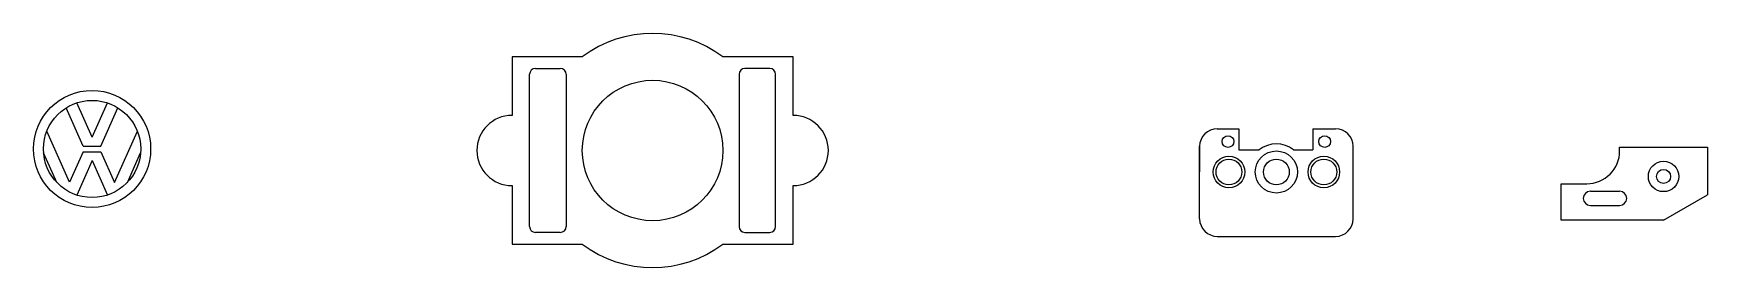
# Model space of a CAD drawing. Header units: millimetres. Extents: x 1568 to 31342, y 459 to 4403.
# Drawn here: x 7263 to 8692, y 2618 to 2818 of the extents above; entities that cross this region are included whole.
import ezdxf

# ---------------------------------------------------------------- set-up
doc = ezdxf.new("R2010")
doc.units = ezdxf.units.MM
doc.header["$LTSCALE"] = 0.5

msp = doc.modelspace()

# ---------------------------------------------------------------- linework, layer by layer
for p, q in [((7671.397, 2798.234), (7671.397, 2748.234)), ((7731.397, 2798.234), (7671.397, 2798.234)), ((7691.397, 2788.311), (7712.63, 2788.311)), ((7911.397, 2798.234), (7851.397, 2798.234)), ((7891.397, 2788.311), (7870.165, 2788.311)), ((7911.397, 2748.234), (7911.397, 2798.234)), ((7686.397, 2653.234), (7686.397, 2783.311)), ((7717.63, 2783.311), (7717.63, 2653.234)), ((7865.165, 2783.311), (7865.165, 2653.234)), ((7896.397, 2653.234), (7896.397, 2783.311)), ((7312.975, 2729.552), (7299.892, 2758.936)), ((7312.975, 2729.552), (7326.058, 2758.936)), ((7305.368, 2722.052), (7290.849, 2754.661)), ((7320.582, 2722.052), (7335.101, 2754.661)), ((7293.794, 2691.056), (7274.35, 2734.728)), ((7332.17, 2691.025), (7351.613, 2734.696)), ((8273.28, 2736.868), (8291.78, 2736.868)), ((8291.78, 2736.868), (8291.78, 2718.868)), ((8354.78, 2736.868), (8374.28, 2736.868)), ((8354.78, 2736.868), (8354.78, 2718.868)), ((7282.834, 2691.025), (7271.607, 2716.24)), ((7305.368, 2717.052), (7293.794, 2691.056)), ((7305.368, 2722.052), (7320.582, 2722.052)), ((7305.368, 2717.052), (7320.582, 2717.052)), ((7320.582, 2717.052), (7332.17, 2691.025)), ((7343.116, 2691.025), (7354.343, 2716.24)), ((8258.28, 2659.868), (8258.28, 2721.868)), ((8258.28, 2721.868), (8258.28, 2699.868)), ((8291.78, 2718.868), (8309.117, 2718.868)), ((8338.443, 2718.868), (8354.78, 2718.868)), ((8389.28, 2659.868), (8389.28, 2721.868)), ((8616.754, 2717.841), (8616.754, 2721.104)), ((7312.975, 2709.552), (7299.892, 2680.168)), ((7312.975, 2709.552), (7326.058, 2680.168)), ((7671.397, 2688.234), (7671.397, 2638.234)), ((7911.397, 2638.234), (7911.397, 2688.234)), ((8566.754, 2689.854), (8588.738, 2689.841)), ((8591.754, 2683.354), (8616.754, 2683.354)), ((8654.254, 2658.604), (8691.754, 2680.255)), ((8591.754, 2671.354), (8616.754, 2671.354)), ((7712.63, 2648.234), (7691.397, 2648.234)), ((7870.165, 2648.234), (7891.397, 2648.234)), ((8273.28, 2644.868), (8374.28, 2644.868)), ((7671.397, 2638.234), (7731.397, 2638.234)), ((7851.397, 2638.234), (7911.397, 2638.234))]:
    msp.add_line(p, q)
for points in [[(8616.754, 2721.104), (8691.754, 2721.104), (8691.754, 2680.255)], [(8654.254, 2658.604), (8566.754, 2658.604), (8566.754, 2689.854)]]:
    msp.add_lwpolyline(points)
for centre, radius in [((7791.397, 2718.234), 60), ((7312.975, 2719.552), 50), ((7312.975, 2719.552), 41.5), ((8282.53, 2725.868), 5), ((8365.03, 2725.868), 5), ((8323.78, 2699.868), 18), ((8283.28, 2699.868), 13.5), ((8283.28, 2699.868), 11), ((8323.78, 2699.868), 11), ((8364.28, 2699.868), 13.5), ((8364.28, 2699.868), 11), ((8654.254, 2696.074), 13), ((8654.254, 2696.074), 6)]:
    msp.add_circle(centre, radius)
for centre, radius, start, end in [((7791.397, 2718.234), 100, 53.130102, 126.869898), ((7691.397, 2783.311), 5, 90, 180), ((7712.63, 2783.311), 5, 0, 90), ((7870.165, 2783.311), 5, 90, 180), ((7891.397, 2783.311), 5, 0, 90), ((7671.397, 2718.234), 30, 90, 270), ((7911.397, 2718.234), 30, 270, 90), ((8273.28, 2721.868), 15, 90, 180), ((8374.28, 2721.868), 15, 0, 90), ((8323.78, 2699.868), 24, 52.341538, 127.658462), ((8588.754, 2717.841), 28, 269.967022, 0), ((8591.754, 2677.354), 6, 90, 270), ((8616.754, 2677.354), 6, 270, 90), ((8273.28, 2659.868), 15, 180, 270), ((8374.28, 2659.868), 15, 270, 0), ((7691.397, 2653.234), 5, 180, 270), ((7712.63, 2653.234), 5, 270, 0), ((7870.165, 2653.234), 5, 180, 270), ((7891.397, 2653.234), 5, 270, 0), ((7791.397, 2718.234), 100, 233.130102, 306.869898)]:
    msp.add_arc(centre, radius, start, end)

doc.saveas('drawing.dxf')
